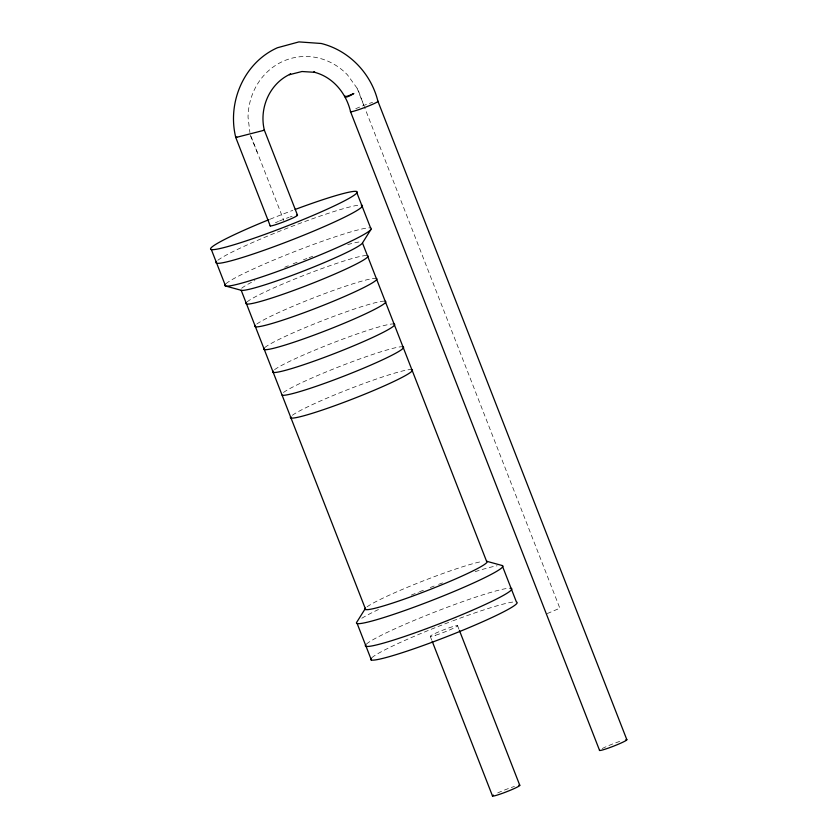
<?xml version="1.0" encoding="UTF-8"?>
<svg xmlns="http://www.w3.org/2000/svg" width="838" height="838" viewBox="0 0 838 838"><rect width="100%" height="100%" fill="white"/><g stroke="black" fill="none" stroke-linecap="round" stroke-linejoin="round"><path stroke-width="0.63" stroke-dasharray="4.19 3.14" d="M547.204 613.594L559.847 608.199L364.226 106.468M250.248 135.295L257.182 152.097M357.124 88.241L363.755 105.253L357.952 89.394L347.435 74.833A63.238 58.775 80.4 0 0 284.03 60.86A63.238 58.775 80.4 0 0 248.038 117.194L249.923 132.582M457.506 625.577L458.931 629.233M251.023 136.301L283.852 220.509M430.303 636.461L431.727 640.117M292.357 415.292A65.469 5.248 -21.3 0 1 352.913 387.627A65.469 5.248 -21.3 0 1 411.186 369.568M283.464 392.488A65.469 5.248 -21.3 0 1 346.01 364.059A65.469 5.248 -21.3 0 1 402.973 346.859M274.571 369.673A65.469 5.248 -21.3 0 1 335.137 342.019A65.469 5.248 -21.3 0 1 393.399 323.95M264.798 347.571A65.469 5.248 -21.3 0 1 326.223 319.215A65.469 5.248 -21.3 0 1 385.197 301.251M256.784 324.065A65.469 5.248 -21.3 0 1 317.351 296.411A65.469 5.248 -21.3 0 1 375.623 278.342M247.021 301.963A65.469 5.248 -21.3 0 1 308.436 273.607A65.469 5.248 -21.3 0 1 367.411 255.632M241.679 288.272A65.469 5.248 -21.3 0 1 254.888 280.594M284.742 267.249A65.469 5.248 -21.3 0 1 288.335 265.772M293.153 263.823A65.469 5.248 -21.3 0 1 298.82 261.582M303.408 259.811A65.469 5.248 -21.3 0 1 306.834 258.502M309.086 257.654A65.469 5.248 -21.3 0 1 312.71 256.302M347.718 244.602A65.469 5.248 -21.3 0 1 361.398 241.857M225.956 283.736A78.563 6.295 -21.3 0 1 299.365 249.745A78.563 6.295 -21.3 0 1 370.606 227.999M217.838 260.283A78.563 6.295 -21.3 0 1 292.389 226.208A78.563 6.295 -21.3 0 1 361.712 205.184M270.15 219.179A78.563 6.295 -21.3 0 1 292.797 210.348M366.447 644.076A78.563 6.295 -21.3 0 1 439.856 610.085A78.563 6.295 -21.3 0 1 511.096 588.328M371.789 657.757A78.563 6.295 -21.3 0 1 451.661 621.293M452.845 620.853A78.563 6.295 -21.3 0 1 514.48 601.904M367.044 606.859A65.469 5.248 -21.3 0 1 421.608 581.541A65.469 5.248 -21.3 0 1 482.3 561.46M361.786 618.266A78.563 6.295 -21.3 0 1 380.944 608.346M411.28 595.106A78.563 6.295 -21.3 0 1 418.33 592.246M419.503 591.775A78.563 6.295 -21.3 0 1 425.442 589.418M430.261 587.543A78.563 6.295 -21.3 0 1 436.252 585.249M438.62 584.358A78.563 6.295 -21.3 0 1 444.507 582.169M475.125 571.642A78.563 6.295 -21.3 0 1 497.091 565.797M497.699 792.937A14.738 1.184 -21.3 0 1 514.417 786.453M602.229 748.523A14.738 1.184 -21.3 0 1 620.476 741.148M355.762 108.71A14.738 1.121 -20.7 0 1 372.543 102.383M275.398 222.782A14.738 1.184 -21.3 0 1 278.488 221.421M279.609 220.949A14.738 1.184 -21.3 0 1 289.005 217.346M290.095 216.969A14.738 1.184 -21.3 0 1 292.127 216.298M435.634 635.225A14.738 1.184 -21.3 0 0 457.538 625.902A14.738 1.184 -21.3 0 0 438.546 631.925A14.738 1.184 -21.3 0 0 435.634 635.225"/><path stroke-width="1.26" d="M370.773 229.696L362.215 243.366A65.469 5.248 -21.3 0 1 302.162 271.554A65.469 5.248 -21.3 0 1 241.208 290.294L225.558 286.009L211.333 249.514M236.829 137.013L235.782 137.526L270.255 225.946M263.436 130.33L264.368 130.215L297.459 215.073M502.203 565.524A78.563 6.295 -21.3 0 1 430.303 601.045A78.563 6.295 -21.3 0 1 356.998 621.838L365.557 608.158A65.469 5.248 -21.3 0 0 426.647 590.832A65.469 5.248 -21.3 0 0 486.553 561.24L502.203 565.524L516.428 602.009A78.563 6.295 -21.3 0 1 444.538 637.529A78.563 6.295 -21.3 0 1 371.224 658.322M599.599 750.481L350.577 111.779C346.262 93.154 332.717 76.614 313.663 72.078L314.973 72.33L301.994 71.513L289.424 74.697L290.629 73.985C269.627 83.329 258.932 108.259 264.368 130.215L235.782 137.526C227.014 102.529 243.889 62.661 277.43 47.745L298.946 41.9L321.226 43.482C349.111 50.427 371.066 73.419 377.886 101.168L626.803 739.598M356.38 191.504L370.606 227.999A78.563 6.295 -21.3 0 1 298.716 263.52A78.563 6.295 -21.3 0 1 225.401 284.302M362.519 243.093L486.553 561.24M459.413 630.448L519.749 785.216M432.209 641.332L492.545 796.1M241.208 290.294L365.693 609.582M357.156 623.535L371.381 660.019M411.867 369.663A65.469 5.248 -21.3 0 1 351.96 399.265A65.469 5.248 -21.3 0 1 290.859 416.591M402.973 346.859A65.469 5.248 -21.3 0 1 351.028 373.329A65.469 5.248 -21.3 0 1 282.102 395.201M394.08 324.055A65.469 5.248 -21.3 0 1 334.173 353.657A65.469 5.248 -21.3 0 1 273.083 370.983M385.197 301.251A65.469 5.248 -21.3 0 1 325.28 330.853A65.469 5.248 -21.3 0 1 264.19 348.168M376.304 278.436A65.469 5.248 -21.3 0 1 316.387 308.038A65.469 5.248 -21.3 0 1 255.297 325.364M367.411 255.632A65.469 5.248 -21.3 0 1 307.494 285.234A65.469 5.248 -21.3 0 1 246.403 302.56M361.712 205.184A78.563 6.295 -21.3 0 1 289.822 240.705A78.563 6.295 -21.3 0 1 216.508 261.498M295.144 209.458A78.563 6.295 -21.3 0 1 345.958 200.062A78.563 6.295 -21.3 0 1 223.767 247.629A78.563 6.295 -21.3 0 1 268.977 219.65M511.096 588.328A78.563 6.295 -21.3 0 1 439.196 623.849A78.563 6.295 -21.3 0 1 365.881 644.642M518.795 785.269A14.738 1.184 -21.3 0 1 506.267 791.879A14.738 1.184 -21.3 0 1 493.414 795.115M625.839 739.65A14.738 1.184 -21.3 0 1 615.102 745.558A14.738 1.184 -21.3 0 1 599.568 750.157M377.886 101.168A14.738 1.121 -20.7 0 1 364.331 107.641A14.738 1.121 -20.7 0 1 350.546 111.464M344.868 96.014A14.602 1.812 -28 0 0 350.232 95.103L353.825 93.51L353.301 93.846A14.738 2.545 -35.8 0 1 346.345 97.072M345.329 97.009A14.738 2.545 -35.8 0 1 345.109 96.339M296.495 215.125A14.738 1.184 -21.3 0 1 285.768 221.023A14.738 1.184 -21.3 0 1 270.224 225.632"/></g></svg>
